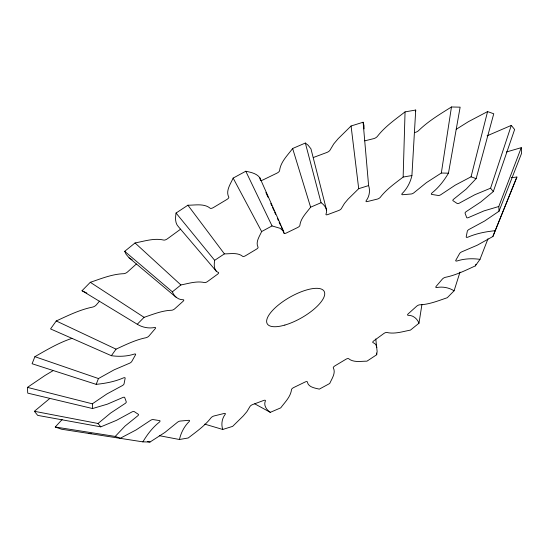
<?xml version="1.0" encoding="UTF-8"?>
<svg xmlns="http://www.w3.org/2000/svg" width="549" height="549" viewBox="0 0 549 549"><rect width="100%" height="100%" fill="white"/><g stroke="black" fill="none" stroke-linecap="round" stroke-linejoin="round"><path stroke-width="0.82" d="M313.541 157.433L326.696 152.526A3.122 1.132 -29.7 0 0 330.1 150.014L333.771 143.893L338.143 138.712L351.072 125.996L363.109 122.235L368.612 185.583C370.342 190.64 369.45 196.487 366.162 200.728A2.573 0.926 -29.7 0 0 367.322 201.558L377.259 199.109A2.573 0.926 -29.7 0 0 380.361 197.221C386.606 189.158 395.136 183.249 403.138 177.066L405.059 111.879L415.723 110.04L411.915 175.55C410.426 182.241 407.145 188.595 402.259 193.44A2.573 0.926 -29.7 0 0 402.671 194.717L411.132 193.996A2.573 0.926 -29.7 0 0 414.351 192.411L426.436 182.625L441.327 173.031L448.464 173.182L460.131 107.165L451.463 106.98C440.078 114.117 428.357 121.089 418.688 130.525A3.122 1.132 -29.7 0 1 414.769 132.453M368.612 185.583L358.703 188.678L348.059 199.15L344.463 203.411L341.444 208.448A2.573 0.926 -29.7 0 1 338.644 210.521L327.815 214.556A2.573 0.926 -29.7 0 1 325.969 214.22C328.076 209.766 324.747 205.079 321.069 202.705L310.61 207.199C306.507 212.792 300.66 218.228 299.864 225.433A2.573 0.926 -29.7 0 1 297.531 227.567L286.441 232.954A2.573 0.926 -29.7 0 1 284.011 233.133L283.607 231.28L259.828 177.759C256.651 173.36 250.783 172.297 245.787 171.24L233.147 178.089C230.676 183.771 225.406 190.853 228.775 197.084A3.122 1.132 -29.7 0 1 226.668 199.603L213.65 207.405A3.122 1.132 -29.7 0 1 210.171 208.236C204.125 203.226 195.169 205.264 187.902 205.209L176.057 213.039C175.344 217.555 174.891 223.059 178.336 226.607L216.532 271.487L218.413 272.448A2.573 0.926 -29.7 0 1 217.383 274.349L207.673 281.431A2.573 0.926 -29.7 0 1 204.537 282.577C196.693 280.752 188.602 283.504 180.902 284.952L172.379 291.828C174.019 296.323 178.329 299.96 183.27 299.754A2.573 0.926 -29.7 0 1 183.002 301.36L174.857 308.696A2.573 0.926 -29.7 0 1 171.631 310.24C162.072 310.556 153.034 314.337 144.071 317.336L137.271 324.253L82.034 290.716L90.297 282.31C101.181 278.672 112.161 274.075 123.779 273.69A3.122 1.132 -29.7 0 0 127.697 271.81L136.358 264.014M176.057 213.039L214.659 260.322C214.069 264.042 213.698 268.564 216.532 271.487M254.757 403.831L270.293 412.34L280.752 407.845C284.849 402.259 290.696 396.817 291.498 389.612A2.573 0.926 -29.7 0 1 293.832 387.484L304.921 382.097A2.573 0.926 -29.7 0 1 307.351 381.919C308.154 387.258 315.009 388.074 319.312 389.131L329.716 383.497C331.754 378.817 336.091 372.984 333.312 367.857A2.573 0.926 -29.7 0 1 335.048 365.785L345.76 359.362A2.573 0.926 -29.7 0 1 348.629 358.682C353.604 362.807 360.974 361.125 366.958 361.173L376.703 354.729L377.136 351.49L375.777 338.953M441.327 173.031L451.463 106.98M376.868 347.359L375.88 344.82L374.823 343.564L372.949 342.597A2.573 0.926 -29.7 0 1 373.979 340.703L383.689 333.62A2.573 0.926 -29.7 0 1 386.825 332.474C394.669 334.3 402.753 331.548 410.46 330.1L418.976 323.217L421.906 304.654M448.464 173.182C444.141 180.532 438.85 187.435 432.166 192.788A2.573 0.926 -29.7 0 0 431.795 194.435L438.294 195.478A2.573 0.926 -29.7 0 0 441.451 194.284L455.286 185.116L471.049 176.812L487.574 111.577L493.75 113.78L476.134 178.624L466.266 189.028L454.14 198.8A2.573 0.926 -29.7 0 0 453.014 200.728L457.173 203.48A2.573 0.926 -29.7 0 0 460.076 202.739L474.858 194.717L490.58 188.197L511.304 125.405L514.626 129.495L493.318 191.56L480.766 201.984L466.904 211.139A2.573 0.926 -29.7 0 0 465.085 213.225L466.664 217.528A2.573 0.926 -29.7 0 0 469.155 217.28L484.019 210.878L498.787 206.506L521.276 147.66L506.37 152.004M159.299 435.68L179.448 439.502C180.937 432.804 184.21 426.456 189.103 421.605A2.573 0.926 -29.7 0 0 188.691 420.328L180.23 421.056A2.573 0.926 -29.7 0 0 177.004 422.641L164.926 432.427L150.035 442.02L142.898 441.863L61.426 429.201L55.25 427.005L62.154 419.498M415.373 111.433L415.723 110.04M418.976 323.217C417.343 318.729 413.033 315.085 408.085 315.298A2.573 0.926 -29.7 0 1 408.36 313.692L416.506 306.356A2.573 0.926 -29.7 0 1 419.731 304.812C429.291 304.496 438.328 300.715 447.291 297.716L454.092 290.798L460.014 272.057M454.092 290.798C448.965 287.601 442.638 286.386 436.695 287.546A2.573 0.926 -29.7 0 1 436.194 286.324L442.295 279.16A2.573 0.926 -29.7 0 1 445.424 277.307C455.931 275.186 465.627 270.328 475.31 265.901L475.914 264.309M475.31 265.901L479.998 259.348L487.992 238.767M511.394 177.656L516.904 177.046L495.191 230.697C485.961 231.637 476.697 233.38 468.146 237.072A2.573 0.926 -29.7 0 1 466.218 236.797L467.316 231.204A2.573 0.926 -29.7 0 1 469.718 229.07L484.506 221.082L499.014 211.235L521.55 153.397L521.276 147.66M71.919 338.383C58.791 342.713 46.809 349.823 34.889 356.685L32.096 363.74L96.171 384.355C105.401 383.415 114.666 381.672 123.216 377.98A2.573 0.926 -29.7 0 1 125.145 378.247L124.047 383.847A2.573 0.926 -29.7 0 1 121.645 385.981L106.856 393.969L92.349 403.817L27.45 387.388L27.724 393.125L92.575 408.538L107.343 404.174L122.207 397.764A2.573 0.926 -29.7 0 1 124.698 397.524L126.27 401.827A2.573 0.926 -29.7 0 1 124.458 403.913L110.596 413.061L98.045 423.492L34.374 411.29L49.623 398.622M96.171 384.355L98.47 378.549L114.089 369.854L128.946 363.486A2.573 0.926 -29.7 0 0 131.794 361.434L135.5 354.86A2.573 0.926 -29.7 0 0 134.251 354.091C126.888 356.459 118.982 356.761 111.365 355.704L50.556 328.926L56.245 320.966C68.014 315.586 79.797 309.684 92.561 307.104A3.122 1.132 -29.7 0 0 96.363 304.853L99.541 301.127M479.998 259.348C472.373 258.291 464.468 258.593 457.111 260.953A2.573 0.926 -29.7 0 1 455.855 260.185L459.568 253.617A2.573 0.926 -29.7 0 1 462.416 251.566L477.273 245.197L492.892 236.502L495.191 230.697M516.904 177.046L492.892 236.502M283.607 231.28L280.162 228.329L272.05 225.92L261.647 231.554C259.608 236.235 255.271 242.061 258.044 247.187A2.573 0.926 -29.7 0 1 256.314 249.267L245.602 255.683A2.573 0.926 -29.7 0 1 242.733 256.369C237.758 252.245 230.388 253.919 224.404 253.878L214.659 260.322M142.898 441.863C147.221 434.52 152.512 427.609 159.196 422.263A2.573 0.926 -29.7 0 0 159.567 420.609L153.068 419.566A2.573 0.926 -29.7 0 0 149.911 420.767L136.077 429.936L120.313 438.232L115.228 436.421L55.25 427.005M111.365 355.704L116.052 349.15C125.728 344.724 135.431 339.858 145.938 337.738A2.573 0.926 -29.7 0 0 149.06 335.892L155.168 328.727A2.573 0.926 -29.7 0 0 154.66 327.499C148.724 328.659 142.397 327.451 137.271 324.253M326.573 210.075L310.954 148.848L308.106 145.197L305.347 143.035L292.638 148.498C287.655 155.292 280.553 161.9 279.585 170.65A3.122 1.132 -29.7 0 1 276.751 173.244L263.273 179.784A3.122 1.132 -29.7 0 1 260.322 180.003L259.828 177.759M115.228 436.421L125.097 426.024L137.223 416.245A2.573 0.926 -29.7 0 0 138.348 414.323L134.189 411.572A2.573 0.926 -29.7 0 0 131.28 412.313L116.505 420.335L100.776 426.854L37.696 415.38L34.374 411.29M176.016 297.201L129.104 257.845L126.098 254.29L124.692 251.325L135.047 242.96C144.401 241.203 154.228 237.861 163.76 240.078A3.122 1.132 -29.7 0 0 167.569 238.691L179.365 230.079A3.122 1.132 -29.7 0 0 180.443 229.132M405.059 111.879C395.335 119.394 384.979 126.579 377.383 136.378A3.122 1.132 -29.7 0 1 373.615 138.664L364.762 140.846M27.45 387.388L45.08 375.42L52.855 370.788M456.212 129.303L468.421 121.665L487.574 111.577M487.087 135.829L511.304 125.405M204.729 424.13L222.75 429.462L232.652 426.367L243.296 415.902L246.899 411.64L249.919 406.596A2.573 0.926 -29.7 0 1 252.718 404.531L263.547 400.496A2.573 0.926 -29.7 0 1 265.393 400.832C263.287 405.279 266.615 409.966 270.293 412.34M403.138 177.066L411.915 175.55M179.448 439.502L188.225 437.985C196.226 431.802 204.75 425.894 211.001 417.823A2.573 0.926 -29.7 0 1 214.103 415.943L224.033 413.493A2.573 0.926 -29.7 0 1 225.2 414.323C221.913 418.564 221.014 424.411 222.75 429.462M88.869 433.614L91.23 433.669M147.496 441.622L150.035 442.02M86.866 293.084L82.034 290.716M34.889 356.685L98.47 378.549M471.049 176.812L476.134 178.624M56.245 320.966L116.052 349.15M129.104 257.845L132.172 259.807M90.297 282.31L144.071 317.336M124.692 251.325L172.379 291.828M135.047 242.96L180.902 284.952M490.58 188.197L493.318 191.56M98.045 423.492L100.776 426.854M187.902 205.209L224.404 253.878M233.147 178.089L261.647 231.554M245.787 171.24L272.05 225.92M265.894 192.507L267.987 197.194M270.774 203.439L271.817 205.786M272.517 207.35L273.91 210.473M274.603 212.038L275.653 214.378M277.389 218.289L278.439 220.629M279.132 222.194L280.525 225.316M281.225 226.881L282.268 229.228M282.968 230.786L284.011 233.133M292.638 148.498L310.61 207.199M363.109 122.235L363.98 125.495L364.09 128.891M305.347 143.035L321.069 202.705M376.47 353.041L376.703 354.729M351.072 125.996L358.703 188.678M498.787 206.506L499.014 211.235M92.349 403.817L92.575 408.538M284.869 325.063A32.755 11.845 -29.7 0 0 324.432 291.958A32.755 11.845 -29.7 0 0 277.732 305.56A32.755 11.845 -29.7 0 0 284.869 325.063"/></g></svg>
